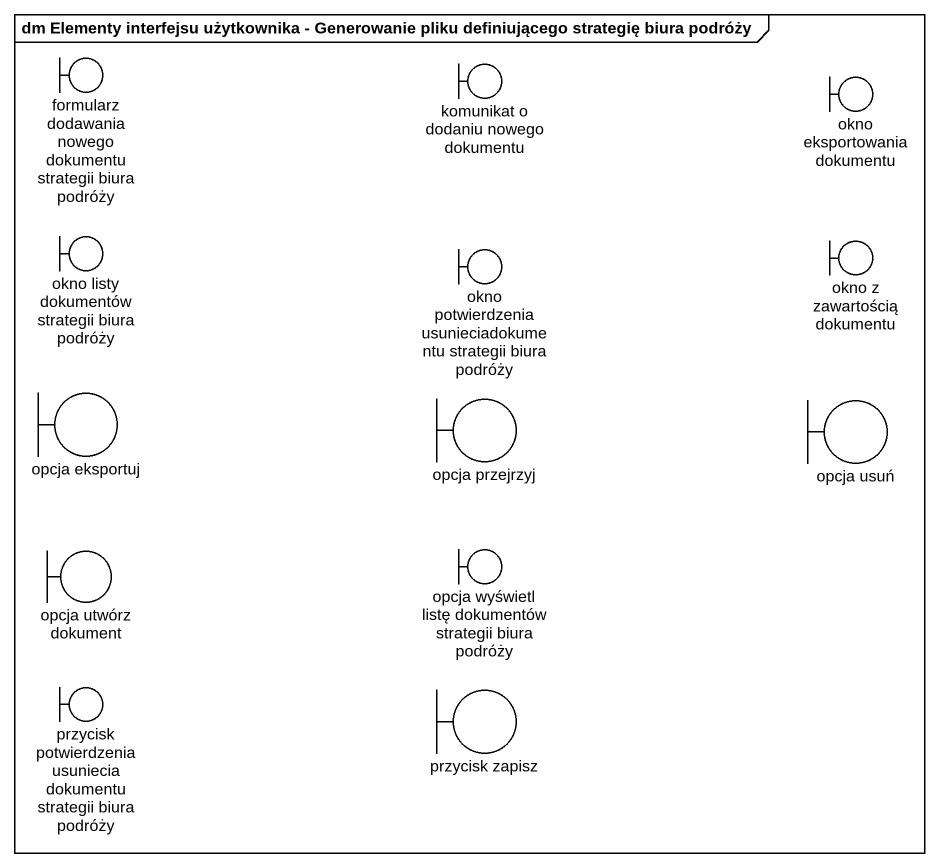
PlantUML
@startuml
mainframe dm Elementy interfejsu użytkownika - Generowanie pliku definiującego strategię biura podróży
boundary "formularz dodawania nowego dokumentu strategii biura podróży" as formularz_dodawania_nowego
boundary "komunikat o dodaniu nowego dokumentu" as komunikat_o_dodaniu_nowego
boundary "okno eksportowania dokumentu" as okno_eksportowania_dokumentu
boundary "okno listy dokumentów strategii biura podróży" as okno_listy_dokumentów
boundary "okno z zawartością dokumentu" as okno_z_zawartością_dokumentu
boundary "okno potwierdzenia usunieciadokumentu strategii biura podróży" as okno_potwierdzenia
boundary "opcja eksportuj" as opcja_eksportuj
boundary "opcja przejrzyj" as opcja_przejrzyj
boundary "opcja usuń" as opcja_usuń
boundary "opcja utwórz dokument" as opcja_utwórz_dokument
boundary "opcja wyświetl listę dokumentów strategii biura podróży" as opcja_wyświetl_listę
boundary "przycisk potwierdzenia usuniecia dokumentu strategii biura podróży" as przycisk_potwierdzenia
boundary "przycisk zapisz" as przycisk_zapisz
@enduml
